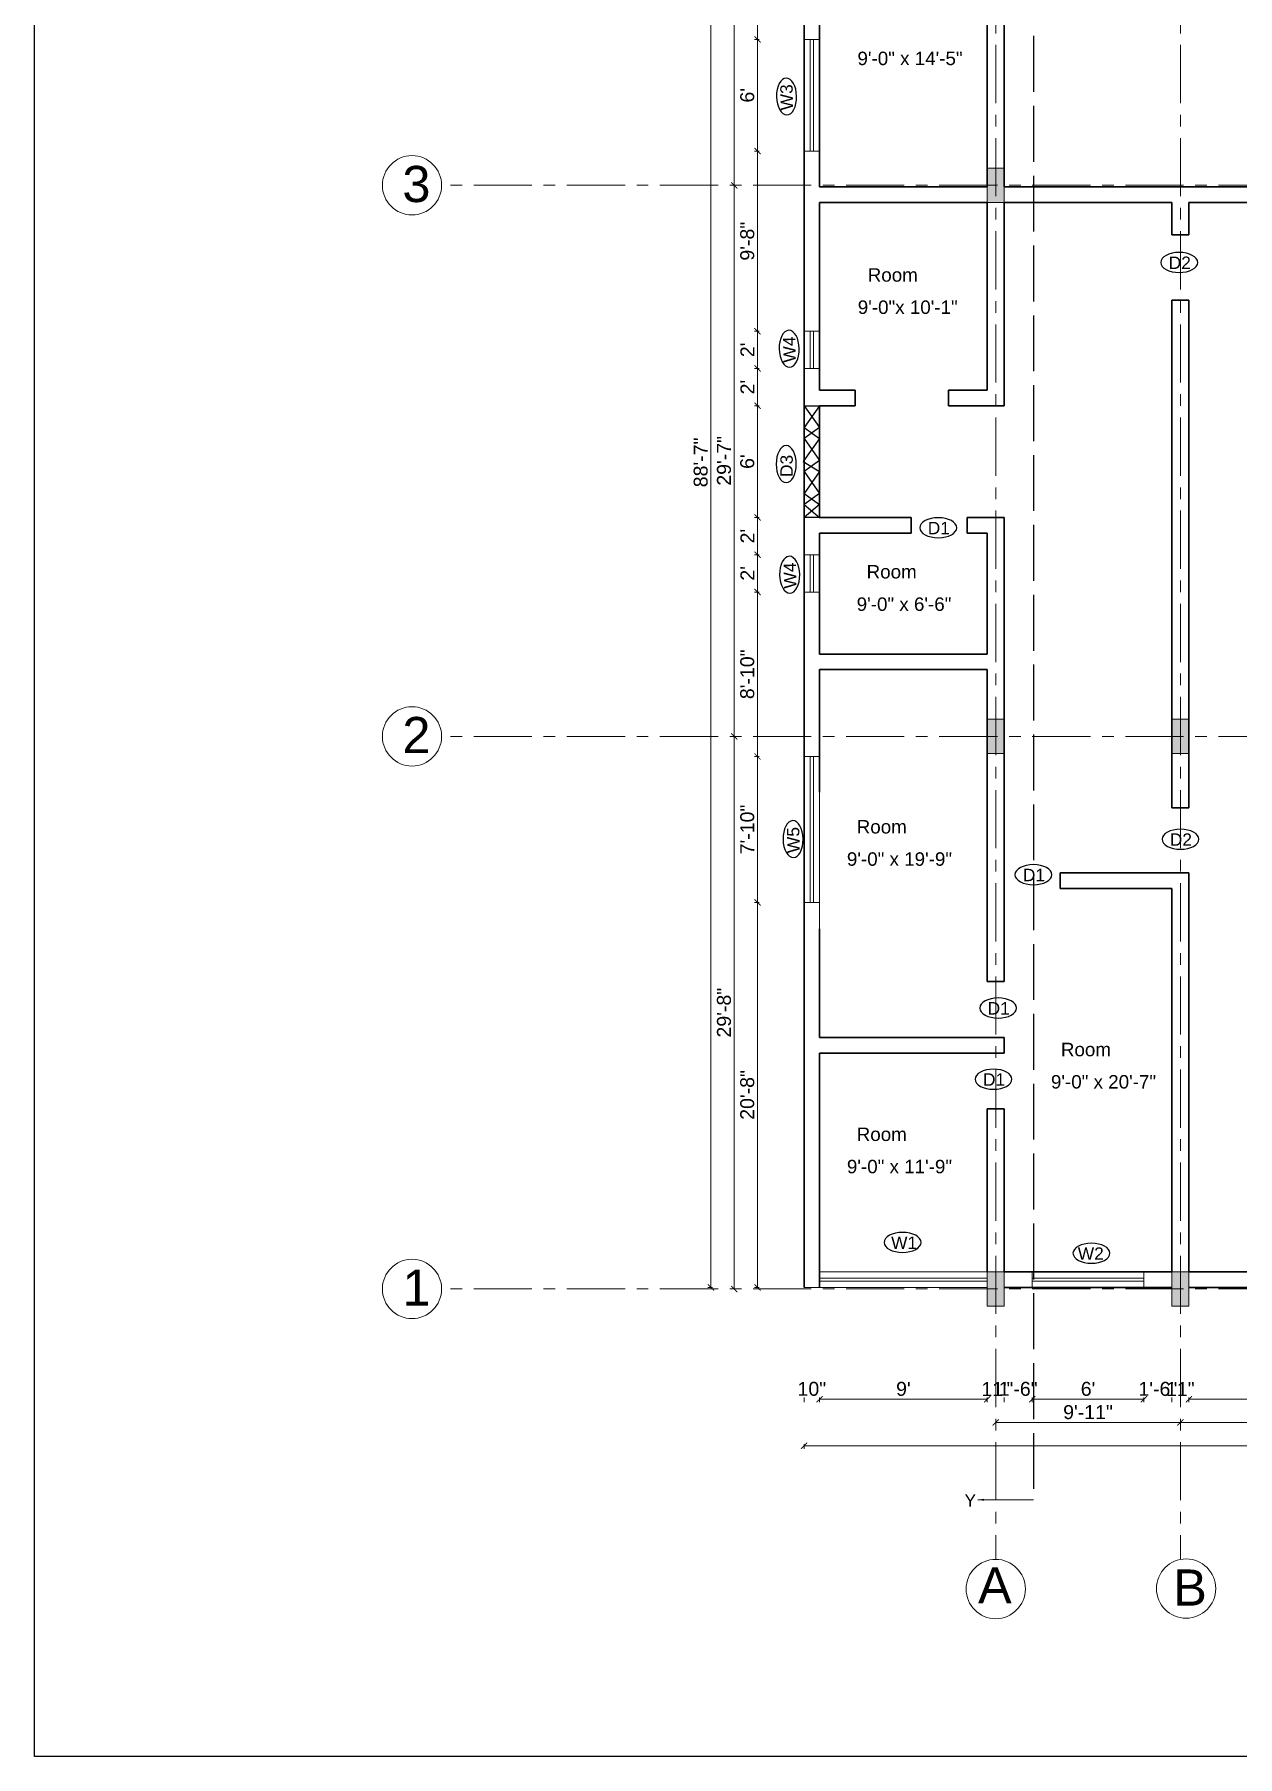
# Model space of a CAD drawing. Header units: inches. Extents: x -6800 to 96653, y -25814 to 17379.
# Drawn here: x 71312 to 72087, y -6838 to -5729 of the extents above; entities that cross this region are included whole.
import ezdxf

# ---------------------------------------------------------------- set-up
doc = ezdxf.new("R2010")
doc.units = ezdxf.units.IN
doc.header["$MEASUREMENT"] = 0
doc.header["$PDMODE"] = 34
doc.linetypes.add('ACAD_ISO02W100', pattern=[15, 12, -3])
doc.linetypes.add('CENTER', pattern=[2, 1.25, -0.25, 0.25, -0.25])
for name, color, linetype, lineweight in [('Cent line', 54, 'CENTER', 9), ('dimension', 50, 'Continuous', 20), ('dimension @ 1', 50, 'Continuous', 20), ('Door', 20, 'Continuous', 20), ('Sec line', 7, 'ACAD_ISO02W100', 13), ('text', 31, 'Continuous', 13), ('Wall', 90, 'Continuous', 30), ('Win ele', 211, 'Continuous', 15), ('Window', 140, 'Continuous', 13)]:
    doc.layers.add(name, color=color, linetype=linetype, lineweight=lineweight)
doc.styles.get("Standard").update_dxf_attribs({"font": 'arial.ttf'})
doc.dimstyles.get("Standard").update_dxf_attribs({"dimtxt": 7, "dimasz": 4, "dimexe": 2, "dimexo": 2, "dimgap": 2, "dimtad": 1, "dimdec": 0, "dimzin": 0, "dimdsep": 46, "dimlunit": 4, "dimtxsty": 'Standard', "dimblk": 'ARCHTICK', "dimcen": 0.25, "dimclrd": 256, "dimclre": 256, "dimclrt": 256, "dimadec": 0, "dimazin": 0, "dimtfac": 1, "dimtdec": 0, "dimtofl": 0, "dimtmove": 0, "dimatfit": 3, "dimfxl": 1, "dimfxlon": 1, "dimtolj": 1, "dimtzin": 0, "dimlwd": -1, "dimlwe": -1, "dimarcsym": 1})

# ---------------------------------------------------------------- blocks, each defined once
blk = doc.blocks.new('_ArchTick')
at = {"color": 0, "linetype": 'ByBlock', "const_width": 0.15}
blk.add_lwpolyline([(-0.5, -0.5), (0.5, 0.5)], dxfattribs=at)
blk = doc.blocks.new('*D1533')
at = {"layer": 'Defpoints', "color": 0, "transparency": 16777216}
for p in [(71807.9, -5642.7), (71777.9, -5731.7), (71807.9, -5731.7)]:
    blk.add_point(p, dxfattribs=at)
at = {"layer": 'dimension', "transparency": 16777216}
for p, q in [((71778.9, -5642.7), (71775.9, -5642.7)), ((71777.9, -5642.7), (71777.9, -5731.7)), ((71778.9, -5731.7), (71775.9, -5731.7))]:
    blk.add_line(p, q, dxfattribs=at)
at = {"layer": 'dimension', "transparency": 16777216, "xscale": 4, "yscale": 4, "zscale": 4}
for p, rotation in [((71777.9, -5642.7), 90), ((71777.9, -5731.7), 270)]:
    blk.add_blockref('_ArchTick', p, dxfattribs=dict(at, rotation=rotation))
at = {"layer": 'dimension', "transparency": 16777216, "insert": (71771.3, -5687.2), "char_height": 9, "attachment_point": 5, "rotation": 90}
blk.add_mtext('\\A1;7\'-5"', dxfattribs=at)
blk = doc.blocks.new('*D1532')
at = {"layer": 'Defpoints', "color": 0, "transparency": 16777216}
for p in [(71807.9, -5731.7), (71777.9, -5803.7), (71807.9, -5803.7)]:
    blk.add_point(p, dxfattribs=at)
at = {"layer": 'dimension', "transparency": 16777216}
for p, q in [((71778.9, -5731.7), (71775.9, -5731.7)), ((71777.9, -5731.7), (71777.9, -5803.7)), ((71778.9, -5803.7), (71775.9, -5803.7))]:
    blk.add_line(p, q, dxfattribs=at)
at = {"layer": 'dimension', "transparency": 16777216, "xscale": 4, "yscale": 4, "zscale": 4}
for p, rotation in [((71777.9, -5731.7), 90), ((71777.9, -5803.7), 270)]:
    blk.add_blockref('_ArchTick', p, dxfattribs=dict(at, rotation=rotation))
at = {"layer": 'dimension', "transparency": 16777216, "insert": (71771.3, -5767.7), "char_height": 9, "attachment_point": 5, "rotation": 90}
blk.add_mtext("\\A1;6'", dxfattribs=at)
blk = doc.blocks.new('*D1531')
at = {"layer": 'Defpoints', "color": 0, "transparency": 16777216}
for p in [(71807.9, -5803.7), (71777.9, -5919.7), (71807.9, -5919.7)]:
    blk.add_point(p, dxfattribs=at)
at = {"layer": 'dimension', "transparency": 16777216}
for p, q in [((71778.9, -5803.7), (71775.9, -5803.7)), ((71777.9, -5803.7), (71777.9, -5919.7)), ((71778.9, -5919.7), (71775.9, -5919.7))]:
    blk.add_line(p, q, dxfattribs=at)
at = {"layer": 'dimension', "transparency": 16777216, "xscale": 4, "yscale": 4, "zscale": 4}
for p, rotation in [((71777.9, -5803.7), 90), ((71777.9, -5919.7), 270)]:
    blk.add_blockref('_ArchTick', p, dxfattribs=dict(at, rotation=rotation))
at = {"layer": 'dimension', "transparency": 16777216, "insert": (71771.3, -5861.7), "char_height": 9, "attachment_point": 5, "rotation": 90}
blk.add_mtext('\\A1;9\'-8"', dxfattribs=at)
blk = doc.blocks.new('*D1530')
at = {"layer": 'Defpoints', "color": 0, "transparency": 16777216}
for p in [(71807.9, -5919.7), (71777.9, -5943.7), (71807.9, -5943.7)]:
    blk.add_point(p, dxfattribs=at)
at = {"layer": 'dimension', "transparency": 16777216}
for p, q in [((71778.9, -5919.7), (71775.9, -5919.7)), ((71777.9, -5919.7), (71777.9, -5943.7)), ((71778.9, -5943.7), (71775.9, -5943.7))]:
    blk.add_line(p, q, dxfattribs=at)
at = {"layer": 'dimension', "transparency": 16777216, "xscale": 4, "yscale": 4, "zscale": 4}
for p, rotation in [((71777.9, -5919.7), 90), ((71777.9, -5943.7), 270)]:
    blk.add_blockref('_ArchTick', p, dxfattribs=dict(at, rotation=rotation))
at = {"layer": 'dimension', "transparency": 16777216, "insert": (71771.4, -5931.7), "char_height": 9, "attachment_point": 5, "rotation": 90}
blk.add_mtext("\\A1;2'", dxfattribs=at)
blk = doc.blocks.new('*D1529')
at = {"layer": 'Defpoints', "color": 0, "transparency": 16777216}
for p in [(71807.9, -5943.7), (71777.9, -5967.7), (71807.9, -5967.7)]:
    blk.add_point(p, dxfattribs=at)
at = {"layer": 'dimension', "transparency": 16777216}
for p, q in [((71778.9, -5943.7), (71775.9, -5943.7)), ((71777.9, -5943.7), (71777.9, -5967.7)), ((71778.9, -5967.7), (71775.9, -5967.7))]:
    blk.add_line(p, q, dxfattribs=at)
at = {"layer": 'dimension', "transparency": 16777216, "xscale": 4, "yscale": 4, "zscale": 4}
for p, rotation in [((71777.9, -5943.7), 90), ((71777.9, -5967.7), 270)]:
    blk.add_blockref('_ArchTick', p, dxfattribs=dict(at, rotation=rotation))
at = {"layer": 'dimension', "transparency": 16777216, "insert": (71771.4, -5955.7), "char_height": 9, "attachment_point": 5, "rotation": 90}
blk.add_mtext("\\A1;2'", dxfattribs=at)
blk = doc.blocks.new('*D1528')
at = {"layer": 'Defpoints', "color": 0, "transparency": 16777216}
for p in [(71807.9, -5967.7), (71777.9, -6039.7), (71807.9, -6039.7)]:
    blk.add_point(p, dxfattribs=at)
at = {"layer": 'dimension', "transparency": 16777216}
for p, q in [((71778.9, -5967.7), (71775.9, -5967.7)), ((71777.9, -5967.7), (71777.9, -6039.7)), ((71778.9, -6039.7), (71775.9, -6039.7))]:
    blk.add_line(p, q, dxfattribs=at)
at = {"layer": 'dimension', "transparency": 16777216, "xscale": 4, "yscale": 4, "zscale": 4}
for p, rotation in [((71777.9, -5967.7), 90), ((71777.9, -6039.7), 270)]:
    blk.add_blockref('_ArchTick', p, dxfattribs=dict(at, rotation=rotation))
at = {"layer": 'dimension', "transparency": 16777216, "insert": (71771.3, -6003.7), "char_height": 9, "attachment_point": 5, "rotation": 90}
blk.add_mtext("\\A1;6'", dxfattribs=at)
blk = doc.blocks.new('*D1527')
at = {"layer": 'Defpoints', "color": 0, "transparency": 16777216}
for p in [(71807.9, -6039.7), (71777.9, -6063.7), (71807.9, -6063.7)]:
    blk.add_point(p, dxfattribs=at)
at = {"layer": 'dimension', "transparency": 16777216}
for p, q in [((71778.9, -6039.7), (71775.9, -6039.7)), ((71777.9, -6039.7), (71777.9, -6063.7)), ((71778.9, -6063.7), (71775.9, -6063.7))]:
    blk.add_line(p, q, dxfattribs=at)
at = {"layer": 'dimension', "transparency": 16777216, "xscale": 4, "yscale": 4, "zscale": 4}
for p, rotation in [((71777.9, -6039.7), 90), ((71777.9, -6063.7), 270)]:
    blk.add_blockref('_ArchTick', p, dxfattribs=dict(at, rotation=rotation))
at = {"layer": 'dimension', "transparency": 16777216, "insert": (71771.4, -6051.7), "char_height": 9, "attachment_point": 5, "rotation": 90}
blk.add_mtext("\\A1;2'", dxfattribs=at)
blk = doc.blocks.new('*D1526')
at = {"layer": 'Defpoints', "color": 0, "transparency": 16777216}
for p in [(71807.9, -6063.7), (71777.9, -6087.7), (71807.9, -6087.7)]:
    blk.add_point(p, dxfattribs=at)
at = {"layer": 'dimension', "transparency": 16777216}
for p, q in [((71778.9, -6063.7), (71775.9, -6063.7)), ((71777.9, -6063.7), (71777.9, -6087.7)), ((71778.9, -6087.7), (71775.9, -6087.7))]:
    blk.add_line(p, q, dxfattribs=at)
at = {"layer": 'dimension', "transparency": 16777216, "xscale": 4, "yscale": 4, "zscale": 4}
for p, rotation in [((71777.9, -6063.7), 90), ((71777.9, -6087.7), 270)]:
    blk.add_blockref('_ArchTick', p, dxfattribs=dict(at, rotation=rotation))
at = {"layer": 'dimension', "transparency": 16777216, "insert": (71771.4, -6075.7), "char_height": 9, "attachment_point": 5, "rotation": 90}
blk.add_mtext("\\A1;2'", dxfattribs=at)
blk = doc.blocks.new('*D1525')
at = {"layer": 'Defpoints', "color": 0, "transparency": 16777216}
for p in [(71807.9, -6087.7), (71777.9, -6193.7), (71807.9, -6193.7)]:
    blk.add_point(p, dxfattribs=at)
at = {"layer": 'dimension', "transparency": 16777216}
for p, q in [((71778.9, -6087.7), (71775.9, -6087.7)), ((71777.9, -6087.7), (71777.9, -6193.7)), ((71778.9, -6193.7), (71775.9, -6193.7))]:
    blk.add_line(p, q, dxfattribs=at)
at = {"layer": 'dimension', "transparency": 16777216, "xscale": 4, "yscale": 4, "zscale": 4}
for p, rotation in [((71777.9, -6087.7), 90), ((71777.9, -6193.7), 270)]:
    blk.add_blockref('_ArchTick', p, dxfattribs=dict(at, rotation=rotation))
at = {"layer": 'dimension', "transparency": 16777216, "insert": (71771.3, -6140.7), "char_height": 9, "attachment_point": 5, "rotation": 90}
blk.add_mtext('\\A1;8\'-10"', dxfattribs=at)
blk = doc.blocks.new('*D1524')
at = {"layer": 'Defpoints', "color": 0, "transparency": 16777216}
for p in [(71807.9, -6193.7), (71777.9, -6287.7), (71807.9, -6287.7)]:
    blk.add_point(p, dxfattribs=at)
at = {"layer": 'dimension', "transparency": 16777216}
for p, q in [((71778.9, -6193.7), (71775.9, -6193.7)), ((71777.9, -6193.7), (71777.9, -6287.7)), ((71778.9, -6287.7), (71775.9, -6287.7))]:
    blk.add_line(p, q, dxfattribs=at)
at = {"layer": 'dimension', "transparency": 16777216, "xscale": 4, "yscale": 4, "zscale": 4}
for p, rotation in [((71777.9, -6193.7), 90), ((71777.9, -6287.7), 270)]:
    blk.add_blockref('_ArchTick', p, dxfattribs=dict(at, rotation=rotation))
at = {"layer": 'dimension', "transparency": 16777216, "insert": (71771.3, -6240.7), "char_height": 9, "attachment_point": 5, "rotation": 90}
blk.add_mtext('\\A1;7\'-10"', dxfattribs=at)
blk = doc.blocks.new('*D1523')
at = {"layer": 'Defpoints', "color": 0, "transparency": 16777216}
for p in [(71807.9, -6287.7), (71777.9, -6535.7), (71807.9, -6535.7)]:
    blk.add_point(p, dxfattribs=at)
at = {"layer": 'dimension', "transparency": 16777216}
for p, q in [((71778.9, -6287.7), (71775.9, -6287.7)), ((71777.9, -6287.7), (71777.9, -6535.7)), ((71778.9, -6535.7), (71775.9, -6535.7))]:
    blk.add_line(p, q, dxfattribs=at)
at = {"layer": 'dimension', "transparency": 16777216, "xscale": 4, "yscale": 4, "zscale": 4}
for p, rotation in [((71777.9, -6287.7), 90), ((71777.9, -6535.7), 270)]:
    blk.add_blockref('_ArchTick', p, dxfattribs=dict(at, rotation=rotation))
at = {"layer": 'dimension', "transparency": 16777216, "insert": (71771.3, -6411.7), "char_height": 9, "attachment_point": 5, "rotation": 90}
blk.add_mtext('\\A1;20\'-8"', dxfattribs=at)
blk = doc.blocks.new('*D1522')
at = {"layer": 'Defpoints', "color": 0, "transparency": 16777216}
for p in [(71931.4, -5471.7), (71762.9, -5825.7), (71931.4, -5825.7)]:
    blk.add_point(p, dxfattribs=at)
at = {"layer": 'dimension', "transparency": 16777216}
for p, q in [((71763.9, -5471.7), (71760.9, -5471.7)), ((71762.9, -5471.7), (71762.9, -5825.7)), ((71763.9, -5825.7), (71760.9, -5825.7))]:
    blk.add_line(p, q, dxfattribs=at)
at = {"layer": 'dimension', "transparency": 16777216, "xscale": 4, "yscale": 4, "zscale": 4}
for p, rotation in [((71762.9, -5471.7), 90), ((71762.9, -5825.7), 270)]:
    blk.add_blockref('_ArchTick', p, dxfattribs=dict(at, rotation=rotation))
at = {"layer": 'dimension', "transparency": 16777216, "insert": (71756.3, -5648.7), "char_height": 9, "attachment_point": 5, "rotation": 90}
blk.add_mtext('\\A1;29\'-6"', dxfattribs=at)
blk = doc.blocks.new('*D1521')
at = {"layer": 'Defpoints', "color": 0, "transparency": 16777216}
for p in [(71931.4, -5825.7), (71762.9, -6180.7), (71931.4, -6180.7)]:
    blk.add_point(p, dxfattribs=at)
at = {"layer": 'dimension', "transparency": 16777216}
for p, q in [((71763.9, -5825.7), (71760.9, -5825.7)), ((71762.9, -5825.7), (71762.9, -6180.7)), ((71763.9, -6180.7), (71760.9, -6180.7))]:
    blk.add_line(p, q, dxfattribs=at)
at = {"layer": 'dimension', "transparency": 16777216, "xscale": 4, "yscale": 4, "zscale": 4}
for p, rotation in [((71762.9, -5825.7), 90), ((71762.9, -6180.7), 270)]:
    blk.add_blockref('_ArchTick', p, dxfattribs=dict(at, rotation=rotation))
at = {"layer": 'dimension', "transparency": 16777216, "insert": (71756.3, -6003.2), "char_height": 9, "attachment_point": 5, "rotation": 90}
blk.add_mtext('\\A1;29\'-7"', dxfattribs=at)
blk = doc.blocks.new('*D1520')
at = {"layer": 'Defpoints', "color": 0, "transparency": 16777216}
for p in [(71931.4, -6180.7), (71762.9, -6536.7), (71931.4, -6536.7)]:
    blk.add_point(p, dxfattribs=at)
at = {"layer": 'dimension', "transparency": 16777216}
for p, q in [((71763.9, -6180.7), (71760.9, -6180.7)), ((71762.9, -6180.7), (71762.9, -6536.7)), ((71763.9, -6536.7), (71760.9, -6536.7))]:
    blk.add_line(p, q, dxfattribs=at)
at = {"layer": 'dimension', "transparency": 16777216, "xscale": 4, "yscale": 4, "zscale": 4}
for p, rotation in [((71762.9, -6180.7), 90), ((71762.9, -6536.7), 270)]:
    blk.add_blockref('_ArchTick', p, dxfattribs=dict(at, rotation=rotation))
at = {"layer": 'dimension', "transparency": 16777216, "insert": (71756.3, -6358.7), "char_height": 9, "attachment_point": 5, "rotation": 90}
blk.add_mtext('\\A1;29\'-8"', dxfattribs=at)
blk = doc.blocks.new('*D1519')
at = {"layer": 'Defpoints', "color": 0, "transparency": 16777216}
for p in [(71807.9, -5472.7), (71747.9, -6535.7), (71807.9, -6535.7)]:
    blk.add_point(p, dxfattribs=at)
at = {"layer": 'dimension', "transparency": 16777216}
for p, q in [((71748.9, -5472.7), (71745.9, -5472.7)), ((71747.9, -5472.7), (71747.9, -6535.7)), ((71748.9, -6535.7), (71745.9, -6535.7))]:
    blk.add_line(p, q, dxfattribs=at)
at = {"layer": 'dimension', "transparency": 16777216, "xscale": 4, "yscale": 4, "zscale": 4}
for p, rotation in [((71747.9, -5472.7), 90), ((71747.9, -6535.7), 270)]:
    blk.add_blockref('_ArchTick', p, dxfattribs=dict(at, rotation=rotation))
at = {"layer": 'dimension', "transparency": 16777216, "insert": (71741.3, -6004.2), "char_height": 9, "attachment_point": 5, "rotation": 90}
blk.add_mtext('\\A1;88\'-7"', dxfattribs=at)
blk = doc.blocks.new('*D1518')
at = {"layer": 'Defpoints', "color": 0, "transparency": 16777216}
for p in [(71807.9, -6535.7), (71817.9, -6535.7), (71817.9, -6607.7)]:
    blk.add_point(p, dxfattribs=at)
at = {"layer": 'dimension', "transparency": 16777216}
for p, q in [((71807.9, -6606.7), (71807.9, -6609.7)), ((71817.9, -6606.7), (71817.9, -6609.7))]:
    blk.add_line(p, q, dxfattribs=at)
at = {"layer": 'dimension', "transparency": 16777216, "insert": (71812.9, -6601.1), "char_height": 9, "attachment_point": 5}
blk.add_mtext('\\A1;10"', dxfattribs=at)
blk = doc.blocks.new('*D1517')
at = {"layer": 'Defpoints', "color": 0, "transparency": 16777216}
for p in [(71817.9, -6535.7), (71925.9, -6547.7), (71925.9, -6607.7)]:
    blk.add_point(p, dxfattribs=at)
at = {"layer": 'dimension', "transparency": 16777216}
for p, q in [((71817.9, -6606.7), (71817.9, -6609.7)), ((71817.9, -6607.7), (71925.9, -6607.7)), ((71925.9, -6606.7), (71925.9, -6609.7))]:
    blk.add_line(p, q, dxfattribs=at)
at = {"layer": 'dimension', "transparency": 16777216, "xscale": 4, "yscale": 4, "zscale": 4, "rotation": 180}
blk.add_blockref('_ArchTick', (71817.9, -6607.7), dxfattribs=at)
at = {"layer": 'dimension', "transparency": 16777216, "xscale": 4, "yscale": 4, "zscale": 4}
blk.add_blockref('_ArchTick', (71925.9, -6607.7), dxfattribs=at)
at = {"layer": 'dimension', "transparency": 16777216, "insert": (71871.9, -6601.1), "char_height": 9, "attachment_point": 5}
blk.add_mtext("\\A1;9'", dxfattribs=at)
blk = doc.blocks.new('*D1516')
at = {"layer": 'Defpoints', "color": 0, "transparency": 16777216}
for p in [(71925.9, -6547.7), (71936.9, -6547.7), (71936.9, -6607.7)]:
    blk.add_point(p, dxfattribs=at)
at = {"layer": 'dimension', "transparency": 16777216}
for p, q in [((71925.9, -6606.7), (71925.9, -6609.7)), ((71936.9, -6606.7), (71936.9, -6609.7))]:
    blk.add_line(p, q, dxfattribs=at)
at = {"layer": 'dimension', "transparency": 16777216, "insert": (71931.4, -6601.2), "char_height": 9, "attachment_point": 5}
blk.add_mtext('\\A1;11"', dxfattribs=at)
blk = doc.blocks.new('*D1515')
at = {"layer": 'Defpoints', "color": 0, "transparency": 16777216}
for p in [(71954.9, -6535.7), (71936.9, -6547.7), (71954.9, -6607.7)]:
    blk.add_point(p, dxfattribs=at)
at = {"layer": 'dimension', "transparency": 16777216}
for p, q in [((71936.9, -6606.7), (71936.9, -6609.7)), ((71954.9, -6606.7), (71954.9, -6609.7))]:
    blk.add_line(p, q, dxfattribs=at)
at = {"layer": 'dimension', "transparency": 16777216, "insert": (71945.9, -6601.1), "char_height": 9, "attachment_point": 5}
blk.add_mtext('\\A1;1\'-6"', dxfattribs=at)
blk = doc.blocks.new('*D1514')
at = {"layer": 'Defpoints', "color": 0, "transparency": 16777216}
for p in [(71954.9, -6535.7), (72026.9, -6535.7), (72026.9, -6607.7)]:
    blk.add_point(p, dxfattribs=at)
at = {"layer": 'dimension', "transparency": 16777216}
for p, q in [((71954.9, -6606.7), (71954.9, -6609.7)), ((71954.9, -6607.7), (72026.9, -6607.7)), ((72026.9, -6606.7), (72026.9, -6609.7))]:
    blk.add_line(p, q, dxfattribs=at)
at = {"layer": 'dimension', "transparency": 16777216, "xscale": 4, "yscale": 4, "zscale": 4, "rotation": 180}
blk.add_blockref('_ArchTick', (71954.9, -6607.7), dxfattribs=at)
at = {"layer": 'dimension', "transparency": 16777216, "xscale": 4, "yscale": 4, "zscale": 4}
blk.add_blockref('_ArchTick', (72026.9, -6607.7), dxfattribs=at)
at = {"layer": 'dimension', "transparency": 16777216, "insert": (71990.9, -6601.1), "char_height": 9, "attachment_point": 5}
blk.add_mtext("\\A1;6'", dxfattribs=at)
blk = doc.blocks.new('*D1513')
at = {"layer": 'Defpoints', "color": 0, "transparency": 16777216}
for p in [(72026.9, -6535.7), (72044.9, -6547.7), (72044.9, -6607.7)]:
    blk.add_point(p, dxfattribs=at)
at = {"layer": 'dimension', "transparency": 16777216}
for p, q in [((72026.9, -6606.7), (72026.9, -6609.7)), ((72044.9, -6606.7), (72044.9, -6609.7))]:
    blk.add_line(p, q, dxfattribs=at)
at = {"layer": 'dimension', "transparency": 16777216, "insert": (72035.9, -6601.1), "char_height": 9, "attachment_point": 5}
blk.add_mtext('\\A1;1\'-6"', dxfattribs=at)
blk = doc.blocks.new('*D1512')
at = {"layer": 'Defpoints', "color": 0, "transparency": 16777216}
for p in [(72044.9, -6547.7), (72055.9, -6547.7), (72055.9, -6607.7)]:
    blk.add_point(p, dxfattribs=at)
at = {"layer": 'dimension', "transparency": 16777216}
for p, q in [((72044.9, -6606.7), (72044.9, -6609.7)), ((72055.9, -6606.7), (72055.9, -6609.7))]:
    blk.add_line(p, q, dxfattribs=at)
at = {"layer": 'dimension', "transparency": 16777216, "insert": (72050.4, -6601.2), "char_height": 9, "attachment_point": 5}
blk.add_mtext('\\A1;11"', dxfattribs=at)
blk = doc.blocks.new('*D1511')
at = {"layer": 'Defpoints', "color": 0, "transparency": 16777216}
for p in [(72055.9, -6547.7), (72163.9, -6547.7), (72163.9, -6607.7)]:
    blk.add_point(p, dxfattribs=at)
at = {"layer": 'dimension', "transparency": 16777216}
for p, q in [((72055.9, -6606.7), (72055.9, -6609.7)), ((72055.9, -6607.7), (72163.9, -6607.7)), ((72163.9, -6606.7), (72163.9, -6609.7))]:
    blk.add_line(p, q, dxfattribs=at)
at = {"layer": 'dimension', "transparency": 16777216, "xscale": 4, "yscale": 4, "zscale": 4, "rotation": 180}
blk.add_blockref('_ArchTick', (72055.9, -6607.7), dxfattribs=at)
at = {"layer": 'dimension', "transparency": 16777216, "xscale": 4, "yscale": 4, "zscale": 4}
blk.add_blockref('_ArchTick', (72163.9, -6607.7), dxfattribs=at)
at = {"layer": 'dimension', "transparency": 16777216, "insert": (72109.9, -6601.1), "char_height": 9, "attachment_point": 5}
blk.add_mtext("\\A1;9'", dxfattribs=at)
blk = doc.blocks.new('*D1503')
at = {"layer": 'Defpoints', "color": 0, "transparency": 16777216}
for p in [(71931.4, -6536.7), (72050.4, -6536.7), (72050.4, -6622.7)]:
    blk.add_point(p, dxfattribs=at)
at = {"layer": 'dimension', "transparency": 16777216}
for p, q in [((71931.4, -6621.7), (71931.4, -6624.7)), ((71931.4, -6622.7), (72050.4, -6622.7)), ((72050.4, -6621.7), (72050.4, -6624.7))]:
    blk.add_line(p, q, dxfattribs=at)
at = {"layer": 'dimension', "transparency": 16777216, "xscale": 4, "yscale": 4, "zscale": 4, "rotation": 180}
blk.add_blockref('_ArchTick', (71931.4, -6622.7), dxfattribs=at)
at = {"layer": 'dimension', "transparency": 16777216, "xscale": 4, "yscale": 4, "zscale": 4}
blk.add_blockref('_ArchTick', (72050.4, -6622.7), dxfattribs=at)
at = {"layer": 'dimension', "transparency": 16777216, "insert": (71990.9, -6616.1), "char_height": 9, "attachment_point": 5}
blk.add_mtext('\\A1;9\'-11"', dxfattribs=at)
blk = doc.blocks.new('*D1502')
at = {"layer": 'Defpoints', "color": 0, "transparency": 16777216}
for p in [(72050.4, -6536.7), (72169.4, -6536.7), (72169.4, -6622.7)]:
    blk.add_point(p, dxfattribs=at)
at = {"layer": 'dimension', "transparency": 16777216}
for p, q in [((72050.4, -6621.7), (72050.4, -6624.7)), ((72050.4, -6622.7), (72169.4, -6622.7)), ((72169.4, -6621.7), (72169.4, -6624.7))]:
    blk.add_line(p, q, dxfattribs=at)
at = {"layer": 'dimension', "transparency": 16777216, "xscale": 4, "yscale": 4, "zscale": 4, "rotation": 180}
blk.add_blockref('_ArchTick', (72050.4, -6622.7), dxfattribs=at)
at = {"layer": 'dimension', "transparency": 16777216, "xscale": 4, "yscale": 4, "zscale": 4}
blk.add_blockref('_ArchTick', (72169.4, -6622.7), dxfattribs=at)
at = {"layer": 'dimension', "transparency": 16777216, "insert": (72109.9, -6616.1), "char_height": 9, "attachment_point": 5}
blk.add_mtext('\\A1;9\'-11"', dxfattribs=at)
blk = doc.blocks.new('*D1499')
at = {"layer": 'Defpoints', "color": 0, "transparency": 16777216}
for p in [(71807.9, -6535.7), (72412.9, -6577.7), (72412.9, -6637.7)]:
    blk.add_point(p, dxfattribs=at)
at = {"layer": 'dimension', "transparency": 16777216}
for p, q in [((71807.9, -6636.7), (71807.9, -6639.7)), ((71807.9, -6637.7), (72412.9, -6637.7)), ((72412.9, -6636.7), (72412.9, -6639.7))]:
    blk.add_line(p, q, dxfattribs=at)
at = {"layer": 'dimension', "transparency": 16777216, "xscale": 4, "yscale": 4, "zscale": 4, "rotation": 180}
blk.add_blockref('_ArchTick', (71807.9, -6637.7), dxfattribs=at)
at = {"layer": 'dimension', "transparency": 16777216, "xscale": 4, "yscale": 4, "zscale": 4}
blk.add_blockref('_ArchTick', (72412.9, -6637.7), dxfattribs=at)
at = {"layer": 'dimension', "transparency": 16777216, "insert": (72110.4, -6631.1), "char_height": 9, "attachment_point": 5}
blk.add_mtext('\\A1;50\'-5"', dxfattribs=at)

msp = doc.modelspace()

# ---------------------------------------------------------------- hatches: boundary and pattern name
at = {"layer": 'Win ele', "transparency": 33554526}
h = msp.add_hatch(color=256, dxfattribs=at)
h.dxf.hatch_style = 1
h.paths.add_polyline_path([(71925.9, -5836.7), (71936.9, -5836.7), (71936.9, -5814.7), (71925.9, -5814.7)])
h = msp.add_hatch(color=256, dxfattribs=at)
h.dxf.hatch_style = 1
h.paths.add_polyline_path([(71925.9, -6191.7), (71936.9, -6191.7), (71936.9, -6169.7), (71925.9, -6169.7)])
h = msp.add_hatch(color=256, dxfattribs=at)
h.dxf.hatch_style = 1
h.paths.add_polyline_path([(72044.9, -6191.7), (72055.9, -6191.7), (72055.9, -6169.7), (72044.9, -6169.7)])
h = msp.add_hatch(color=256, dxfattribs=at)
h.dxf.hatch_style = 1
h.paths.add_polyline_path([(71925.9, -6547.7), (71936.9, -6547.7), (71936.9, -6525.7), (71925.9, -6525.7)])
h = msp.add_hatch(color=256, dxfattribs=at)
h.dxf.hatch_style = 1
h.paths.add_polyline_path([(72044.9, -6547.7), (72055.9, -6547.7), (72055.9, -6525.7), (72044.9, -6525.7)])

# ---------------------------------------------------------------- linework, layer by layer
at = {"transparency": 33554651}
for p, q in [((71311.9, -6837.9), (71311.9, -5153.1)), ((73687.9, -6837.9), (71311.9, -6837.9))]:
    msp.add_line(p, q, dxfattribs=at)
at = {"lineweight": 25, "transparency": 33554651, "extrusion": (0, 0, -1)}
for centre, major_axis in [((71796.6, -5768.5), (0.2, -11.9)), ((72049.7, -5875.4), (-11.9, 0)), ((71798.3, -5931), (0.2, -11.9)), ((71796.4, -6005.3), (0, -11.9)), ((71894.4, -6046.3), (-11.9, 0)), ((71798.6, -6076.6), (0.2, -11.9)), ((71800.8, -6246.9), (0.2, -11.9)), ((72050.5, -6247), (-11.9, 0)), ((71955.7, -6269.8), (-11.9, 0)), ((71933, -6355.7), (-11.9, 0)), ((71930, -6401.6), (-11.9, 0)), ((71871.4, -6506.7), (-11.9, 0)), ((71993.1, -6513.7), (-11.9, 0))]:
    msp.add_ellipse(centre, major_axis=major_axis, ratio=0.54409, dxfattribs=at)
at = {"layer": 'Cent line', "ltscale": 30, "transparency": 33554643}
for p, q in [((71931.4, -5255.3), (71931.4, -6710.9)), ((72050.4, -5255.3), (72050.4, -6710.9)), ((72652.5, -5825.7), (71574.3, -5825.7)), ((72652.5, -6180.7), (71574.3, -6180.7)), ((72652.5, -6536.7), (71574.3, -6536.7))]:
    msp.add_line(p, q, dxfattribs=at)
at = {"layer": 'Door', "lineweight": 25, "transparency": 33554651}
for p, q in [((71807.9, -6039.7), (71807.9, -5967.7)), ((71807.9, -5967.7), (71817.9, -5967.7)), ((71817.9, -5967.7), (71807.9, -5981.8)), ((71807.9, -5967.7), (71817.9, -5981.8)), ((71817.9, -5967.7), (71817.9, -6039.7)), ((71817.9, -5988.9), (71807.4, -6003.7)), ((71807.9, -5981.8), (71817.9, -5988.9)), ((71817.9, -5981.8), (71807.9, -5988.9)), ((71807.9, -5988.9), (71817.9, -6003)), ((71807.4, -6003.7), (71817.9, -6010.1)), ((71817.9, -6003), (71807.9, -6010.1)), ((71817.9, -6010.1), (71807.9, -6024.2)), ((71807.9, -6010.1), (71817.9, -6024.2)), ((71807.9, -6024.2), (71817.9, -6031.3)), ((71817.9, -6024.2), (71807.9, -6031.3)), ((71817.9, -6031.3), (71807.9, -6039.7)), ((71807.9, -6031.3), (71817.9, -6039.7)), ((71817.9, -6039.7), (71807.9, -6039.7))]:
    msp.add_line(p, q, dxfattribs=at)
at = {"layer": 'Sec line', "lineweight": 25, "ltscale": 3, "transparency": 33554651}
msp.add_line((71955.7, -5369.5), (71955.7, -6672.5), dxfattribs=at)
at = {"layer": 'text', "transparency": 33554651}
for centre in [(71555.2, -5825.7), (71555.2, -6180.7), (71555.2, -6536.7), (71931.4, -6730), (72054.1, -6729.7)]:
    msp.add_circle(centre, 19.1, dxfattribs=at)
at = {"layer": 'Wall', "transparency": 33554651}
for p, q in [((71807.9, -6535.7), (71807.9, -5642.7)), ((71817.9, -5826.7), (71817.9, -5653.7)), ((71925.9, -5826.7), (71925.9, -5692.7)), ((71936.9, -5826.7), (71936.9, -5692.7)), ((71817.9, -5826.7), (71925.9, -5826.7)), ((71936.9, -5826.7), (72401.9, -5826.7)), ((71817.9, -5957.7), (71817.9, -5836.7)), ((71817.9, -5836.7), (71899.9, -5836.7)), ((71899.9, -5836.7), (71925.9, -5836.7)), ((71925.9, -5957.7), (71925.9, -5836.7)), ((71936.9, -5967.7), (71936.9, -5836.7)), ((71936.9, -5836.7), (72044.9, -5836.7)), ((72044.9, -5857.7), (72044.9, -5836.7)), ((72055.9, -5857.7), (72055.9, -5836.7)), ((72055.9, -5836.7), (72401.9, -5836.7)), ((72044.9, -5857.7), (72055.9, -5857.7)), ((72044.9, -6226.7), (72044.9, -5899.7)), ((72044.9, -5899.7), (72055.9, -5899.7)), ((72055.9, -6226.7), (72055.9, -5899.7)), ((71817.9, -5957.7), (71840.9, -5957.7)), ((71817.9, -6039.7), (71817.9, -5967.7)), ((71840.9, -5967.7), (71817.9, -5967.7)), ((71840.9, -5957.7), (71840.9, -5967.7)), ((71900.9, -5957.7), (71925.9, -5957.7)), ((71900.9, -5957.7), (71900.9, -5967.7)), ((71936.9, -5967.7), (71900.9, -5967.7)), ((71876.9, -6039.7), (71817.9, -6039.7)), ((71876.9, -6039.7), (71876.9, -6049.7)), ((71925.9, -6039.7), (71912.9, -6039.7)), ((71912.9, -6039.7), (71912.9, -6049.7)), ((71925.9, -6039.7), (71936.9, -6039.7)), ((71936.9, -6216.7), (71936.9, -6039.7)), ((71817.9, -6127.7), (71817.9, -6049.7)), ((71876.9, -6049.7), (71817.9, -6049.7)), ((71925.9, -6049.7), (71912.9, -6049.7)), ((71925.9, -6127.7), (71925.9, -6049.7)), ((71925.9, -6127.7), (71817.9, -6127.7)), ((71817.9, -6216.7), (71817.9, -6137.7)), ((71925.9, -6137.7), (71817.9, -6137.7)), ((71925.9, -6216.7), (71925.9, -6137.7)), ((71925.9, -6314.7), (71925.9, -6216.7)), ((71936.9, -6338.7), (71936.9, -6216.7)), ((72044.9, -6226.7), (72055.9, -6226.7)), ((71972.9, -6278.7), (71972.9, -6268.7)), ((71972.9, -6268.7), (72055.9, -6268.7)), ((71972.9, -6278.7), (72044.9, -6278.7)), ((72044.9, -6525.7), (72044.9, -6278.7)), ((72055.9, -6525.7), (72055.9, -6268.7)), ((71817.9, -6374.7), (71817.9, -6304.7)), ((71925.9, -6338.7), (71925.9, -6314.7)), ((71936.9, -6338.7), (71925.9, -6338.7)), ((71817.9, -6374.7), (71936.9, -6374.7)), ((71936.9, -6384.7), (71936.9, -6374.7)), ((71817.9, -6535.7), (71817.9, -6384.7)), ((71817.9, -6384.7), (71936.9, -6384.7)), ((71925.9, -6525.7), (71925.9, -6420.7)), ((71936.9, -6420.7), (71925.9, -6420.7)), ((71936.9, -6525.7), (71936.9, -6420.7)), ((72044.9, -6525.7), (71936.9, -6525.7)), ((72163.9, -6525.7), (72055.9, -6525.7)), ((72044.9, -6535.7), (71936.9, -6535.7)), ((72163.9, -6535.7), (72055.9, -6535.7))]:
    msp.add_line(p, q, dxfattribs=at)
at = {"layer": 'Win ele', "transparency": 33554526}
for p, q in [((71817.9, -6304.7), (71817.9, -6226.7)), ((71925.9, -6525.7), (71817.9, -6525.7)), ((71925.9, -6535.7), (71807.9, -6535.7))]:
    msp.add_line(p, q, dxfattribs=at)
for points in [[(71925.9, -5814.7), (71936.9, -5814.7), (71936.9, -5836.7), (71925.9, -5836.7)], [(71925.9, -6169.7), (71936.9, -6169.7), (71936.9, -6191.7), (71925.9, -6191.7)], [(72044.9, -6169.7), (72055.9, -6169.7), (72055.9, -6191.7), (72044.9, -6191.7)], [(71925.9, -6525.7), (71936.9, -6525.7), (71936.9, -6547.7), (71925.9, -6547.7)], [(72044.9, -6525.7), (72055.9, -6525.7), (72055.9, -6547.7), (72044.9, -6547.7)]]:
    msp.add_lwpolyline(points, close=True, dxfattribs=at)
at = {"layer": 'Window', "transparency": 33554651}
for p, q in [((71817.9, -5731.7), (71807.9, -5731.7)), ((71807.9, -5731.7), (71807.9, -5803.7)), ((71811.9, -5731.7), (71811.9, -5803.7)), ((71813.9, -5731.7), (71813.9, -5803.7)), ((71817.9, -5803.7), (71817.9, -5731.7)), ((71807.9, -5803.7), (71817.9, -5803.7)), ((71807.9, -5919.7), (71817.9, -5919.7)), ((71807.9, -5943.7), (71807.9, -5919.7)), ((71811.9, -5919.7), (71811.9, -5943.7)), ((71813.9, -5919.7), (71813.9, -5943.7)), ((71817.9, -5919.7), (71817.9, -5943.7)), ((71817.9, -5943.7), (71807.9, -5943.7)), ((71817.9, -6063.7), (71807.9, -6063.7)), ((71807.9, -6063.7), (71807.9, -6087.7)), ((71811.9, -6063.7), (71811.9, -6087.7)), ((71813.9, -6063.7), (71813.9, -6087.7)), ((71817.9, -6087.7), (71817.9, -6063.7)), ((71807.9, -6087.7), (71817.9, -6087.7)), ((71817.9, -6193.7), (71807.9, -6193.7)), ((71807.9, -6193.7), (71807.9, -6287.7)), ((71811.9, -6193.7), (71811.9, -6287.7)), ((71813.9, -6193.7), (71813.9, -6287.7)), ((71817.9, -6287.7), (71817.9, -6193.7)), ((71807.9, -6287.7), (71817.9, -6287.7)), ((71817.9, -6525.7), (71925.9, -6525.7)), ((71817.9, -6535.7), (71817.9, -6525.7)), ((71817.9, -6529.7), (71925.9, -6529.7)), ((71817.9, -6531.7), (71925.9, -6531.7)), ((71925.9, -6525.7), (71925.9, -6535.7)), ((71954.9, -6525.7), (71954.9, -6535.7)), ((71954.9, -6525.7), (72026.9, -6525.7)), ((72026.9, -6529.7), (71954.9, -6529.7)), ((72026.9, -6531.7), (71954.9, -6531.7)), ((72026.9, -6525.7), (72026.9, -6535.7)), ((71925.9, -6535.7), (71817.9, -6535.7)), ((72026.9, -6535.7), (71954.9, -6535.7))]:
    msp.add_line(p, q, dxfattribs=at)

# ---------------------------------------------------------------- texts
at = {"linetype": 'Continuous', "lineweight": 25, "transparency": 33554651}
for s, rotation, p in [('W3', 91.0698, (71800.8, -5777.3)), ('W4', 91.0698, (71802.6, -5939.8)), ('D3', 90, (71800.6, -6013.6)), ('W4', 91.0698, (71803, -6085.4)), ('W5', 91.0698, (71805.1, -6255.8))]:
    msp.add_text(s, height=8, rotation=rotation, dxfattribs=at).set_placement(p)
for s, p in [('D2', (72042.9, -5879.6)), ('D1', (71887.6, -6050.5)), ('D2', (72043.6, -6251.2)), ('D1', (71948.9, -6274)), ('D1', (71926.2, -6359.9)), ('D1', (71923.2, -6405.8)), ('W1', (71864, -6510.9)), ('W2', (71984.3, -6517.9)), ('Y', (71911.3, -6676.9))]:
    msp.add_text(s, height=8, dxfattribs=at).set_placement(p)
at = {"layer": 'text', "transparency": 33554687, "attachment_point": 1}
for s, width, gutter_width, insert, char_height in [('9\'-0" x 14\'-5"', 441.104, 2.22, (71842.3, -5739.6), 8.672), ('Room', 627.683, 3.15, (71848.9, -5879.1), 8.67), ('9\'-0"x 10\'-1"', 441.104, 2.22, (71842.5, -5899.9), 8.672), ('Room', 627.683, 3.15, (71848.2, -6070.3), 8.67), ('9\'-0" x 6\'-6"', 441.104, 2.22, (71841.8, -6091.2), 8.672), ('Room', 627.683, 3.15, (71841.8, -6234.6), 8.67), ('9\'-0" x 19\'-9"', 441.104, 2.22, (71835.5, -6255.4), 8.672), ('Room', 627.683, 3.15, (71973.4, -6378.1), 8.67), ('9\'-0" x 20\'-7"', 441.104, 2.22, (71967, -6398.9), 8.672), ('Room', 627.683, 3.15, (71841.8, -6432.7), 8.67), ('9\'-0" x 11\'-9"', 441.104, 2.22, (71835.5, -6453.5), 8.672)]:
    msp.add_mtext_dynamic_manual_height_columns(s, width=width, gutter_width=gutter_width, heights=[0], dxfattribs=dict(at, insert=insert, char_height=char_height))
at = {"layer": 'text', "transparency": 33554651, "char_height": 23.3, "attachment_point": 1}
for s, width, gutter_width, insert in [('3', 21.446, 1, (71549, -5813.2)), ('2', 21.446, 1, (71549, -6168.2)), ('1', 21.446, 1, (71549, -6524.2)), ('A', 337.778, 5.82, (71920, -6716)), ('B', 337.778, 5.82, (72045.8, -6717.4))]:
    msp.add_mtext_dynamic_manual_height_columns(s, width=width, gutter_width=gutter_width, heights=[0], dxfattribs=dict(at, insert=insert))

# ---------------------------------------------------------------- dimensions: what is measured, and where the dimension line sits
at = {"layer": 'dimension', "transparency": 33554651}
for base, p1, p2, picture, middle in [((71747.9, -6535.7), (71807.9, -5472.7), (71807.9, -6535.7), '*D1519', (71741.3, -6004.2)), ((71762.9, -5825.7), (71931.4, -5471.7), (71931.4, -5825.7), '*D1522', (71756.3, -5648.7)), ((71777.9, -5731.7), (71807.9, -5642.7), (71807.9, -5731.7), '*D1533', (71771.3, -5687.2)), ((71777.9, -5803.7), (71807.9, -5731.7), (71807.9, -5803.7), '*D1532', (71771.3, -5767.7)), ((71777.9, -5919.7), (71807.9, -5803.7), (71807.9, -5919.7), '*D1531', (71771.3, -5861.7)), ((71762.9, -6180.7), (71931.4, -5825.7), (71931.4, -6180.7), '*D1521', (71756.3, -6003.2)), ((71777.9, -5943.7), (71807.9, -5919.7), (71807.9, -5943.7), '*D1530', (71771.4, -5931.7)), ((71777.9, -5967.7), (71807.9, -5943.7), (71807.9, -5967.7), '*D1529', (71771.4, -5955.7)), ((71777.9, -6039.7), (71807.9, -5967.7), (71807.9, -6039.7), '*D1528', (71771.3, -6003.7)), ((71777.9, -6063.7), (71807.9, -6039.7), (71807.9, -6063.7), '*D1527', (71771.4, -6051.7)), ((71777.9, -6087.7), (71807.9, -6063.7), (71807.9, -6087.7), '*D1526', (71771.4, -6075.7)), ((71777.9, -6193.7), (71807.9, -6087.7), (71807.9, -6193.7), '*D1525', (71771.3, -6140.7)), ((71762.9, -6536.7), (71931.4, -6180.7), (71931.4, -6536.7), '*D1520', (71756.3, -6358.7)), ((71777.9, -6287.7), (71807.9, -6193.7), (71807.9, -6287.7), '*D1524', (71771.3, -6240.7)), ((71777.9, -6535.7), (71807.9, -6287.7), (71807.9, -6535.7), '*D1523', (71771.3, -6411.7))]:
    dim = msp.add_linear_dim(base=base, p1=p1, p2=p2, angle=90, dimstyle='Standard', override={"dimscale": 1, "dimtxt": 9, "dimtix": 1, "dimtofl": 0, "dimtmove": 1, "dimatfit": 0}, dxfattribs=at)
    dim.commit()
    dim.dimension.update_dxf_attribs({"geometry": picture, "text_midpoint": middle})
for base, p1, p2, picture, middle in [((71817.9, -6607.7), (71807.9, -6535.7), (71817.9, -6535.7), '*D1518', (71812.9, -6601.1)), ((72412.9, -6637.7), (71807.9, -6535.7), (72412.9, -6577.7), '*D1499', (72110.4, -6631.1)), ((71925.9, -6607.7), (71817.9, -6535.7), (71925.9, -6547.7), '*D1517', (71871.9, -6601.1)), ((72050.4, -6622.7), (71931.4, -6536.7), (72050.4, -6536.7), '*D1503', (71990.9, -6616.1)), ((71954.9, -6607.7), (71936.9, -6547.7), (71954.9, -6535.7), '*D1515', (71945.9, -6601.1)), ((72026.9, -6607.7), (71954.9, -6535.7), (72026.9, -6535.7), '*D1514', (71990.9, -6601.1)), ((72044.9, -6607.7), (72026.9, -6535.7), (72044.9, -6547.7), '*D1513', (72035.9, -6601.1)), ((72169.4, -6622.7), (72050.4, -6536.7), (72169.4, -6536.7), '*D1502', (72109.9, -6616.1)), ((71936.9, -6607.7), (71925.9, -6547.7), (71936.9, -6547.7), '*D1516', (71931.4, -6601.2)), ((72055.9, -6607.7), (72044.9, -6547.7), (72055.9, -6547.7), '*D1512', (72050.4, -6601.2)), ((72163.9, -6607.7), (72055.9, -6547.7), (72163.9, -6547.7), '*D1511', (72109.9, -6601.1))]:
    dim = msp.add_linear_dim(base=base, p1=p1, p2=p2, dimstyle='Standard', override={"dimscale": 1, "dimtxt": 9, "dimtix": 1, "dimtofl": 0, "dimtmove": 1, "dimatfit": 0}, dxfattribs=at)
    dim.commit()
    dim.dimension.update_dxf_attribs({"geometry": picture, "text_midpoint": middle})

# ---------------------------------------------------------------- leaders
at = {"layer": 'dimension @ 1', "transparency": 33554651}
msp.add_leader([(71919.9, -6672.5), (71955.7, -6672.5)], dimstyle='Standard', override={"dimscale": 1, "dimtxt": 9}, dxfattribs=at)

doc.saveas('drawing.dxf')
